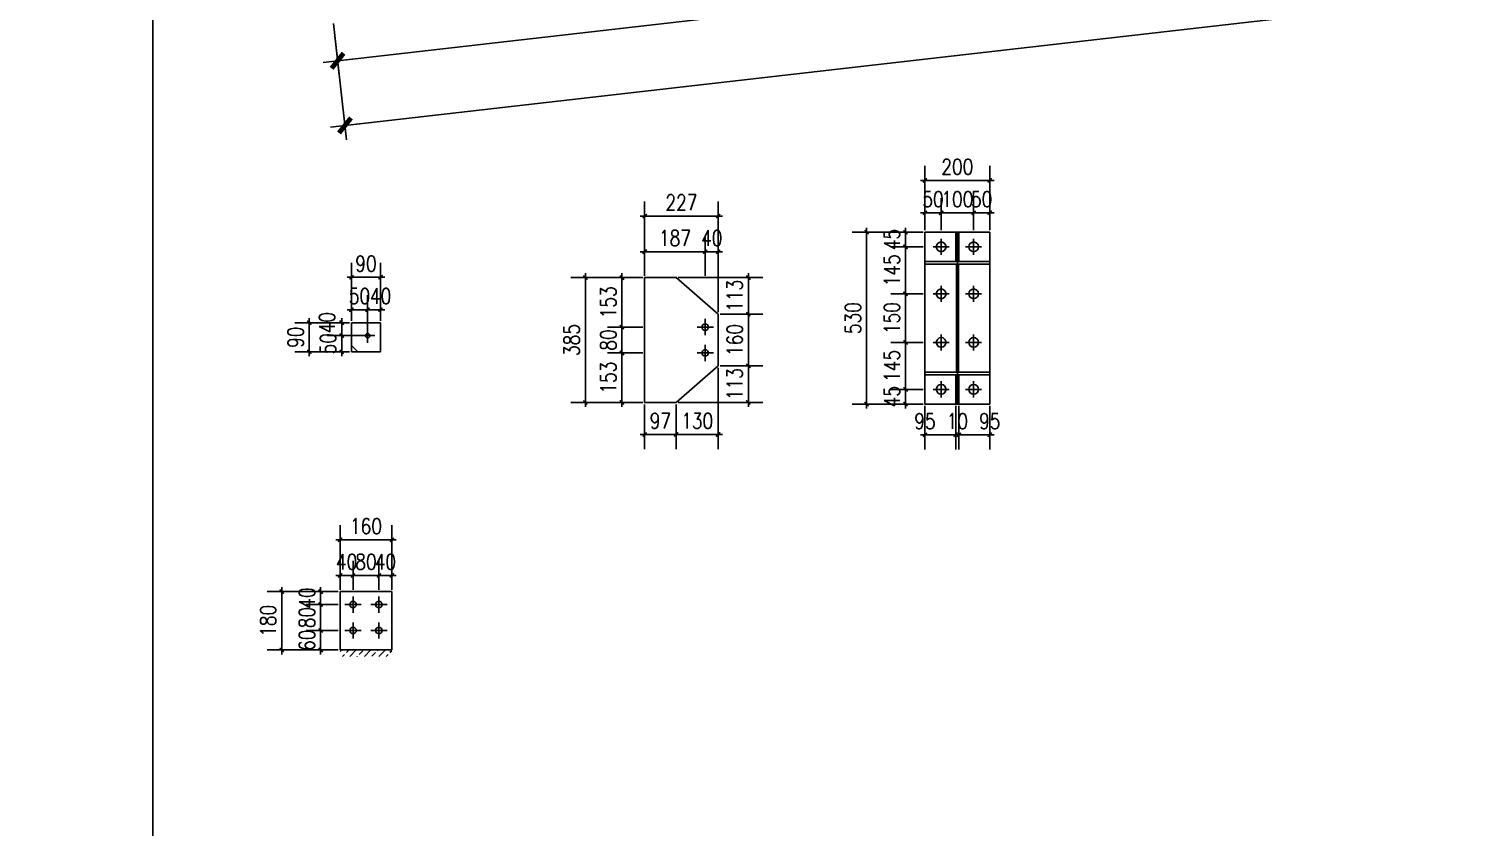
# Model space of a CAD drawing. Header units: millimetres. Extents: x 2287919 to 2522484, y -1845182 to -1736911.
# Drawn here: x 2468260 to 2477191, y -1811621 to -1806695 of the extents above; entities that cross this region are included whole.
import ezdxf

# ---------------------------------------------------------------- set-up
doc = ezdxf.new("R2010")
doc.units = ezdxf.units.MM
doc.header["$LTSCALE"] = 1000
doc.header["$PDMODE"] = 34
doc.styles.add('DIM_FONT', font='simplex.shx', dxfattribs={"width": 0.8, "bigfont": 'hztxt.shx'})
doc.dimstyles.new('WGH(1)', dxfattribs={"dimscale": 1.2, "dimtxt": 100, "dimasz": 0.5, "dimexe": 75, "dimexo": 75, "dimgap": 75, "dimtad": 1, "dimdec": 0, "dimzin": 0, "dimdsep": 46, "dimtxsty": 'DIM_FONT', "dimblk1": '_DIMX', "dimblk2": '_DIMX', "dimsah": 1, "dimcen": 0.09, "dimclrd": 3, "dimclre": 3, "dimclrt": 7, "dimadec": 0, "dimazin": 0, "dimtfac": 1, "dimtdec": 0, "dimtix": 1, "dimtmove": 2, "dimatfit": 3, "dimldrblk": '_DIMX', "dimfxl": 1, "dimtolj": 1, "dimtzin": 0, "dimarcsym": 0})

# ---------------------------------------------------------------- blocks, each defined once
blk = doc.blocks.new('_DIMX')
blk.add_line((-150, 0), (150, 0))
at = {"const_width": 50}
blk.add_lwpolyline([(-70, -70), (70, 70)], dxfattribs=at)
blk = doc.blocks.new('*D1110')
at = {"color": 3, "lineweight": -2}
for p, q in [((2480560, -1805469.4), (2480596.5, -1805788.1)), ((2470165.3, -1806891.7), (2480585.6, -1805698.7)), ((2470138.5, -1806662.5), (2470175, -1806981.2))]:
    blk.add_line(p, q, dxfattribs=at)
at = {"layer": 'Defpoints', "color": 0}
for p in [(2480549.7, -1805379.9), (2480586.2, -1805698.7), (2470128.2, -1806573.1)]:
    blk.add_point(p, dxfattribs=at)
at = {"color": 3, "lineweight": -2, "xscale": 0.6, "yscale": 0.6, "zscale": 0.6}
for p, rotation in [((2480586.2, -1805698.7), 6.531281720880648), ((2470164.7, -1806891.8), 186.5312817208806)]:
    blk.add_blockref('_DIMX', p, dxfattribs=dict(at, rotation=rotation))
at = {"color": 7, "insert": (2475358.4, -1806146.2), "char_height": 120, "attachment_point": 5, "rotation": 6.53128, "style": 'DIM_FONT'}
blk.add_mtext('\\A1;下翼板 10490', dxfattribs=at)
blk = doc.blocks.new('*D1112')
at = {"color": 3, "lineweight": -2}
for p, q in [((2480593.1, -1805465.6), (2480675.3, -1806183.4)), ((2480664.5, -1806094), (2470211, -1807290.8)), ((2470138.5, -1806662.5), (2470220.7, -1807380.3))]:
    blk.add_line(p, q, dxfattribs=at)
at = {"layer": 'Defpoints', "color": 0}
for p in [(2480582.9, -1805376.1), (2470128.2, -1806573.1), (2470210.4, -1807290.9)]:
    blk.add_point(p, dxfattribs=at)
at = {"color": 3, "lineweight": -2, "xscale": 0.6, "yscale": 0.6, "zscale": 0.6}
for p, rotation in [((2480665.1, -1806094), 6.531281720879526), ((2470210.4, -1807290.9), 186.5312817208795)]:
    blk.add_blockref('_DIMX', p, dxfattribs=dict(at, rotation=rotation))
at = {"color": 7, "insert": (2475420.7, -1806543.4), "char_height": 120, "attachment_point": 5, "rotation": 6.53128, "style": 'DIM_FONT'}
blk.add_mtext('\\A1;10523', dxfattribs=at)
blk = doc.blocks.new('*D1117')
at = {"color": 3, "lineweight": -2}
for p, q in [((2470324, -1808588), (2470100, -1808588)), ((2470190, -1808587.82), (2470190, -1808587.64)), ((2470190, -1808688), (2470190, -1808588)), ((2470238, -1808688), (2470100, -1808688)), ((2470190, -1808688.18), (2470190, -1808688.36))]:
    blk.add_line(p, q, dxfattribs=at)
at = {"layer": 'Defpoints', "color": 0}
for p in [(2470190, -1808588), (2470336, -1808588), (2470250, -1808688)]:
    blk.add_point(p, dxfattribs=at)
at = {"color": 3, "lineweight": -2, "xscale": 0.18, "yscale": 0.18, "zscale": 0.18}
for p, rotation in [((2470190, -1808588), 270), ((2470190, -1808688), 90)]:
    blk.add_blockref('_DIMX', p, dxfattribs=dict(at, rotation=rotation))
at = {"color": 7, "insert": (2470106, -1808638), "char_height": 96, "attachment_point": 5, "rotation": 90, "style": 'DIM_FONT'}
blk.add_mtext('\\A1;50', dxfattribs=at)
blk = doc.blocks.new('*D1118')
at = {"color": 3, "lineweight": -2}
for p, q in [((2470238, -1808508), (2470100, -1808508)), ((2470190, -1808587.82), (2470190, -1808508.18)), ((2470324, -1808588), (2470100, -1808588))]:
    blk.add_line(p, q, dxfattribs=at)
at = {"layer": 'Defpoints', "color": 0}
for p in [(2470190, -1808508), (2470250, -1808508), (2470336, -1808588)]:
    blk.add_point(p, dxfattribs=at)
at = {"color": 3, "lineweight": -2, "xscale": 0.18, "yscale": 0.18, "zscale": 0.18}
for p, rotation in [((2470190, -1808508), 90), ((2470190, -1808588), 270)]:
    blk.add_blockref('_DIMX', p, dxfattribs=dict(at, rotation=rotation))
at = {"color": 7, "insert": (2470100, -1808508), "char_height": 96, "attachment_point": 5, "rotation": 90, "style": 'DIM_FONT'}
blk.add_mtext('\\A1;40', dxfattribs=at)
blk = doc.blocks.new('*D1119')
at = {"color": 3, "lineweight": -2}
for p, q in [((2470250, -1808496), (2470250, -1808338)), ((2470350, -1808562), (2470350, -1808338)), ((2470249.82, -1808428), (2470249.64, -1808428)), ((2470250, -1808428), (2470350, -1808428)), ((2470350.18, -1808428), (2470350.36, -1808428))]:
    blk.add_line(p, q, dxfattribs=at)
at = {"layer": 'Defpoints', "color": 0}
for p in [(2470350, -1808428), (2470250, -1808508), (2470350, -1808574)]:
    blk.add_point(p, dxfattribs=at)
at = {"color": 3, "lineweight": -2, "xscale": 0.18, "yscale": 0.18, "zscale": 0.18}
blk.add_blockref('_DIMX', (2470250, -1808428), dxfattribs=at)
at = {"color": 3, "lineweight": -2, "xscale": 0.18, "yscale": 0.18, "zscale": 0.18, "rotation": 180}
blk.add_blockref('_DIMX', (2470350, -1808428), dxfattribs=at)
at = {"color": 7, "insert": (2470300, -1808344), "char_height": 96, "attachment_point": 5, "style": 'DIM_FONT'}
blk.add_mtext('\\A1;50', dxfattribs=at)
blk = doc.blocks.new('*D1120')
at = {"color": 3, "lineweight": -2}
for p, q in [((2470350, -1808562), (2470350, -1808338)), ((2470430, -1808496), (2470430, -1808338)), ((2470350.18, -1808428), (2470429.82, -1808428))]:
    blk.add_line(p, q, dxfattribs=at)
at = {"layer": 'Defpoints', "color": 0}
for p in [(2470430, -1808428), (2470430, -1808508), (2470350, -1808574)]:
    blk.add_point(p, dxfattribs=at)
at = {"color": 3, "lineweight": -2, "xscale": 0.18, "yscale": 0.18, "zscale": 0.18, "rotation": 180}
blk.add_blockref('_DIMX', (2470350, -1808428), dxfattribs=at)
at = {"color": 3, "lineweight": -2, "xscale": 0.18, "yscale": 0.18, "zscale": 0.18}
blk.add_blockref('_DIMX', (2470430, -1808428), dxfattribs=at)
at = {"color": 7, "insert": (2470430, -1808344), "char_height": 96, "attachment_point": 5, "style": 'DIM_FONT'}
blk.add_mtext('\\A1;40', dxfattribs=at)
blk = doc.blocks.new('*D1121')
at = {"color": 3, "lineweight": -2}
for p, q in [((2470250, -1808496), (2470250, -1808138)), ((2470430, -1808496), (2470430, -1808138)), ((2470249.82, -1808228), (2470249.64, -1808228)), ((2470250, -1808228), (2470430, -1808228)), ((2470430.18, -1808228), (2470430.36, -1808228))]:
    blk.add_line(p, q, dxfattribs=at)
at = {"layer": 'Defpoints', "color": 0}
for p in [(2470430, -1808228), (2470250, -1808508), (2470430, -1808508)]:
    blk.add_point(p, dxfattribs=at)
at = {"color": 3, "lineweight": -2, "xscale": 0.18, "yscale": 0.18, "zscale": 0.18}
blk.add_blockref('_DIMX', (2470250, -1808228), dxfattribs=at)
at = {"color": 3, "lineweight": -2, "xscale": 0.18, "yscale": 0.18, "zscale": 0.18, "rotation": 180}
blk.add_blockref('_DIMX', (2470430, -1808228), dxfattribs=at)
at = {"color": 7, "insert": (2470340, -1808144), "char_height": 96, "attachment_point": 5, "style": 'DIM_FONT'}
blk.add_mtext('\\A1;90', dxfattribs=at)
blk = doc.blocks.new('*D1122')
at = {"color": 3, "lineweight": -2}
for p, q in [((2470238, -1808508), (2469900, -1808508)), ((2469990, -1808507.82), (2469990, -1808507.64)), ((2469990, -1808688), (2469990, -1808508)), ((2470238, -1808688), (2469900, -1808688)), ((2469990, -1808688.18), (2469990, -1808688.36))]:
    blk.add_line(p, q, dxfattribs=at)
at = {"layer": 'Defpoints', "color": 0}
for p in [(2469990, -1808508), (2470250, -1808508), (2470250, -1808688)]:
    blk.add_point(p, dxfattribs=at)
at = {"color": 3, "lineweight": -2, "xscale": 0.18, "yscale": 0.18, "zscale": 0.18}
for p, rotation in [((2469990, -1808508), 270), ((2469990, -1808688), 90)]:
    blk.add_blockref('_DIMX', p, dxfattribs=dict(at, rotation=rotation))
at = {"color": 7, "insert": (2469906, -1808598), "char_height": 96, "attachment_point": 5, "rotation": 90, "style": 'DIM_FONT'}
blk.add_mtext('\\A1;90', dxfattribs=at)
blk = doc.blocks.new('*D1123')
at = {"color": 3, "lineweight": -2}
for p, q in [((2470168, -1810408), (2469970, -1810408)), ((2470060, -1810407.82), (2470060, -1810407.64)), ((2470060, -1810528), (2470060, -1810408)), ((2470168, -1810528), (2469970, -1810528)), ((2470060, -1810528.18), (2470060, -1810528.36))]:
    blk.add_line(p, q, dxfattribs=at)
at = {"layer": 'Defpoints', "color": 0}
for p in [(2470060, -1810408), (2470180, -1810408), (2470180, -1810528)]:
    blk.add_point(p, dxfattribs=at)
at = {"color": 3, "lineweight": -2, "xscale": 0.18, "yscale": 0.18, "zscale": 0.18}
for p, rotation in [((2470060, -1810408), 270), ((2470060, -1810528), 90)]:
    blk.add_blockref('_DIMX', p, dxfattribs=dict(at, rotation=rotation))
at = {"color": 7, "insert": (2469976, -1810468), "char_height": 96, "attachment_point": 5, "rotation": 90, "style": 'DIM_FONT'}
blk.add_mtext('\\A1;60', dxfattribs=at)
blk = doc.blocks.new('*D1114')
at = {"color": 3, "lineweight": -2}
for p, q in [((2470168, -1810248), (2469970, -1810248)), ((2470060, -1810247.82), (2470060, -1810247.64)), ((2470060, -1810408), (2470060, -1810248)), ((2470168, -1810408), (2469970, -1810408)), ((2470060, -1810408.18), (2470060, -1810408.36))]:
    blk.add_line(p, q, dxfattribs=at)
at = {"layer": 'Defpoints', "color": 0}
for p in [(2470060, -1810248), (2470180, -1810248), (2470180, -1810408)]:
    blk.add_point(p, dxfattribs=at)
at = {"color": 3, "lineweight": -2, "xscale": 0.18, "yscale": 0.18, "zscale": 0.18}
for p, rotation in [((2470060, -1810248), 270), ((2470060, -1810408), 90)]:
    blk.add_blockref('_DIMX', p, dxfattribs=dict(at, rotation=rotation))
at = {"color": 7, "insert": (2469976, -1810328), "char_height": 96, "attachment_point": 5, "rotation": 90, "style": 'DIM_FONT'}
blk.add_mtext('\\A1;80', dxfattribs=at)
blk = doc.blocks.new('*D1124')
at = {"color": 3, "lineweight": -2}
for p, q in [((2470168, -1810168), (2469970, -1810168)), ((2470060, -1810167.82), (2470060, -1810167.64)), ((2470060, -1810248), (2470060, -1810168)), ((2470168, -1810248), (2469970, -1810248)), ((2470060, -1810248.18), (2470060, -1810248.36))]:
    blk.add_line(p, q, dxfattribs=at)
at = {"layer": 'Defpoints', "color": 0}
for p in [(2470060, -1810168), (2470180, -1810168), (2470180, -1810248)]:
    blk.add_point(p, dxfattribs=at)
at = {"color": 3, "lineweight": -2, "xscale": 0.18, "yscale": 0.18, "zscale": 0.18}
for p, rotation in [((2470060, -1810168), 270), ((2470060, -1810248), 90)]:
    blk.add_blockref('_DIMX', p, dxfattribs=dict(at, rotation=rotation))
at = {"color": 7, "insert": (2469976, -1810208), "char_height": 96, "attachment_point": 5, "rotation": 90, "style": 'DIM_FONT'}
blk.add_mtext('\\A1;40', dxfattribs=at)
blk = doc.blocks.new('*D1115')
at = {"color": 3, "lineweight": -2}
for p, q in [((2470180, -1810156), (2470180, -1809978)), ((2470260, -1810156), (2470260, -1809978)), ((2470179.82, -1810068), (2470179.64, -1810068)), ((2470180, -1810068), (2470260, -1810068)), ((2470260.18, -1810068), (2470260.36, -1810068))]:
    blk.add_line(p, q, dxfattribs=at)
at = {"layer": 'Defpoints', "color": 0}
for p in [(2470260, -1810068), (2470180, -1810168), (2470260, -1810168)]:
    blk.add_point(p, dxfattribs=at)
at = {"color": 3, "lineweight": -2, "xscale": 0.18, "yscale": 0.18, "zscale": 0.18}
blk.add_blockref('_DIMX', (2470180, -1810068), dxfattribs=at)
at = {"color": 3, "lineweight": -2, "xscale": 0.18, "yscale": 0.18, "zscale": 0.18, "rotation": 180}
blk.add_blockref('_DIMX', (2470260, -1810068), dxfattribs=at)
at = {"color": 7, "insert": (2470220, -1809984), "char_height": 96, "attachment_point": 5, "style": 'DIM_FONT'}
blk.add_mtext('\\A1;40', dxfattribs=at)
blk = doc.blocks.new('*D1116')
at = {"color": 3, "lineweight": -2}
for p, q in [((2470260, -1810156), (2470260, -1809978)), ((2470420, -1810156), (2470420, -1809978)), ((2470259.82, -1810068), (2470259.64, -1810068)), ((2470260, -1810068), (2470420, -1810068)), ((2470420.18, -1810068), (2470420.36, -1810068))]:
    blk.add_line(p, q, dxfattribs=at)
at = {"layer": 'Defpoints', "color": 0}
for p in [(2470420, -1810068), (2470260, -1810168), (2470420, -1810168)]:
    blk.add_point(p, dxfattribs=at)
at = {"color": 3, "lineweight": -2, "xscale": 0.18, "yscale": 0.18, "zscale": 0.18}
blk.add_blockref('_DIMX', (2470260, -1810068), dxfattribs=at)
at = {"color": 3, "lineweight": -2, "xscale": 0.18, "yscale": 0.18, "zscale": 0.18, "rotation": 180}
blk.add_blockref('_DIMX', (2470420, -1810068), dxfattribs=at)
at = {"color": 7, "insert": (2470340, -1809984), "char_height": 96, "attachment_point": 5, "style": 'DIM_FONT'}
blk.add_mtext('\\A1;80', dxfattribs=at)
blk = doc.blocks.new('*D1125')
at = {"color": 3, "lineweight": -2}
for p, q in [((2470420, -1810156), (2470420, -1809978)), ((2470500, -1810156), (2470500, -1809978)), ((2470419.82, -1810068), (2470419.64, -1810068)), ((2470420, -1810068), (2470500, -1810068)), ((2470500.18, -1810068), (2470500.36, -1810068))]:
    blk.add_line(p, q, dxfattribs=at)
at = {"layer": 'Defpoints', "color": 0}
for p in [(2470500, -1810068), (2470420, -1810168), (2470500, -1810168)]:
    blk.add_point(p, dxfattribs=at)
at = {"color": 3, "lineweight": -2, "xscale": 0.18, "yscale": 0.18, "zscale": 0.18}
blk.add_blockref('_DIMX', (2470420, -1810068), dxfattribs=at)
at = {"color": 3, "lineweight": -2, "xscale": 0.18, "yscale": 0.18, "zscale": 0.18, "rotation": 180}
blk.add_blockref('_DIMX', (2470500, -1810068), dxfattribs=at)
at = {"color": 7, "insert": (2470460, -1809984), "char_height": 96, "attachment_point": 5, "style": 'DIM_FONT'}
blk.add_mtext('\\A1;40', dxfattribs=at)
blk = doc.blocks.new('*D1126')
at = {"color": 3, "lineweight": -2}
for p, q in [((2470168, -1810168), (2469730, -1810168)), ((2469820, -1810168.18), (2469820, -1810527.82)), ((2470168, -1810528), (2469730, -1810528))]:
    blk.add_line(p, q, dxfattribs=at)
at = {"layer": 'Defpoints', "color": 0}
for p in [(2470180, -1810168), (2469820, -1810528), (2470180, -1810528)]:
    blk.add_point(p, dxfattribs=at)
at = {"color": 3, "lineweight": -2, "xscale": 0.18, "yscale": 0.18, "zscale": 0.18}
for p, rotation in [((2469820, -1810168), 90), ((2469820, -1810528), 270)]:
    blk.add_blockref('_DIMX', p, dxfattribs=dict(at, rotation=rotation))
at = {"color": 7, "insert": (2469736, -1810348), "char_height": 96, "attachment_point": 5, "rotation": 90, "style": 'DIM_FONT'}
blk.add_mtext('\\A1;180', dxfattribs=at)
blk = doc.blocks.new('*D1127')
at = {"color": 3, "lineweight": -2}
for p, q in [((2470180, -1810156), (2470180, -1809758)), ((2470500, -1810156), (2470500, -1809758)), ((2470499.82, -1809848), (2470180.18, -1809848))]:
    blk.add_line(p, q, dxfattribs=at)
at = {"layer": 'Defpoints', "color": 0}
for p in [(2470180, -1809848), (2470180, -1810168), (2470500, -1810168)]:
    blk.add_point(p, dxfattribs=at)
at = {"color": 3, "lineweight": -2, "xscale": 0.18, "yscale": 0.18, "zscale": 0.18, "rotation": 180}
blk.add_blockref('_DIMX', (2470180, -1809848), dxfattribs=at)
at = {"color": 3, "lineweight": -2, "xscale": 0.18, "yscale": 0.18, "zscale": 0.18}
blk.add_blockref('_DIMX', (2470500, -1809848), dxfattribs=at)
at = {"color": 7, "insert": (2470340, -1809764), "char_height": 96, "attachment_point": 5, "style": 'DIM_FONT'}
blk.add_mtext('\\A1;160', dxfattribs=at)
blk = doc.blocks.new('*D1128')
at = {"color": 3, "lineweight": -2}
for p, q in [((2473778, -1808920), (2473580, -1808920)), ((2473670, -1808919.82), (2473670, -1808919.64)), ((2473670, -1809010), (2473670, -1808920)), ((2473778, -1809010), (2473580, -1809010)), ((2473670, -1809010.18), (2473670, -1809010.36))]:
    blk.add_line(p, q, dxfattribs=at)
at = {"layer": 'Defpoints', "color": 0}
for p in [(2473670, -1808920), (2473790, -1808920), (2473790, -1809010)]:
    blk.add_point(p, dxfattribs=at)
at = {"color": 3, "lineweight": -2, "xscale": 0.18, "yscale": 0.18, "zscale": 0.18}
for p, rotation in [((2473670, -1808920), 270), ((2473670, -1809010), 90)]:
    blk.add_blockref('_DIMX', p, dxfattribs=dict(at, rotation=rotation))
at = {"color": 7, "insert": (2473586, -1808965), "char_height": 96, "attachment_point": 5, "rotation": 90, "style": 'DIM_FONT'}
blk.add_mtext('\\A1;45', dxfattribs=at)
blk = doc.blocks.new('*D1129')
at = {"color": 3, "lineweight": -2}
for p, q in [((2473778, -1808630), (2473580, -1808630)), ((2473670, -1808919.82), (2473670, -1808630.18)), ((2473778, -1808920), (2473580, -1808920))]:
    blk.add_line(p, q, dxfattribs=at)
at = {"layer": 'Defpoints', "color": 0}
for p in [(2473670, -1808630), (2473790, -1808630), (2473790, -1808920)]:
    blk.add_point(p, dxfattribs=at)
at = {"color": 3, "lineweight": -2, "xscale": 0.18, "yscale": 0.18, "zscale": 0.18}
for p, rotation in [((2473670, -1808630), 90), ((2473670, -1808920), 270)]:
    blk.add_blockref('_DIMX', p, dxfattribs=dict(at, rotation=rotation))
at = {"color": 7, "insert": (2473586, -1808775), "char_height": 96, "attachment_point": 5, "rotation": 90, "style": 'DIM_FONT'}
blk.add_mtext('\\A1;145', dxfattribs=at)
blk = doc.blocks.new('*D1130')
at = {"color": 3, "lineweight": -2}
for p, q in [((2473778, -1808330), (2473580, -1808330)), ((2473670, -1808629.82), (2473670, -1808330.18)), ((2473778, -1808630), (2473580, -1808630))]:
    blk.add_line(p, q, dxfattribs=at)
at = {"layer": 'Defpoints', "color": 0}
for p in [(2473670, -1808330), (2473790, -1808330), (2473790, -1808630)]:
    blk.add_point(p, dxfattribs=at)
at = {"color": 3, "lineweight": -2, "xscale": 0.18, "yscale": 0.18, "zscale": 0.18}
for p, rotation in [((2473670, -1808330), 90), ((2473670, -1808630), 270)]:
    blk.add_blockref('_DIMX', p, dxfattribs=dict(at, rotation=rotation))
at = {"color": 7, "insert": (2473586, -1808480), "char_height": 96, "attachment_point": 5, "rotation": 90, "style": 'DIM_FONT'}
blk.add_mtext('\\A1;150', dxfattribs=at)
blk = doc.blocks.new('*D1131')
at = {"color": 3, "lineweight": -2}
for p, q in [((2473778, -1808040), (2473580, -1808040)), ((2473670, -1808329.82), (2473670, -1808040.18)), ((2473778, -1808330), (2473580, -1808330))]:
    blk.add_line(p, q, dxfattribs=at)
at = {"layer": 'Defpoints', "color": 0}
for p in [(2473670, -1808040), (2473790, -1808040), (2473790, -1808330)]:
    blk.add_point(p, dxfattribs=at)
at = {"color": 3, "lineweight": -2, "xscale": 0.18, "yscale": 0.18, "zscale": 0.18}
for p, rotation in [((2473670, -1808040), 90), ((2473670, -1808330), 270)]:
    blk.add_blockref('_DIMX', p, dxfattribs=dict(at, rotation=rotation))
at = {"color": 7, "insert": (2473586, -1808185), "char_height": 96, "attachment_point": 5, "rotation": 90, "style": 'DIM_FONT'}
blk.add_mtext('\\A1;145', dxfattribs=at)
blk = doc.blocks.new('*D1132')
at = {"color": 3, "lineweight": -2}
for p, q in [((2473778, -1807950), (2473580, -1807950)), ((2473670, -1807949.82), (2473670, -1807949.64)), ((2473670, -1808040), (2473670, -1807950)), ((2473778, -1808040), (2473580, -1808040)), ((2473670, -1808040.18), (2473670, -1808040.36))]:
    blk.add_line(p, q, dxfattribs=at)
at = {"layer": 'Defpoints', "color": 0}
for p in [(2473670, -1807950), (2473790, -1807950), (2473790, -1808040)]:
    blk.add_point(p, dxfattribs=at)
at = {"color": 3, "lineweight": -2, "xscale": 0.18, "yscale": 0.18, "zscale": 0.18}
for p, rotation in [((2473670, -1807950), 270), ((2473670, -1808040), 90)]:
    blk.add_blockref('_DIMX', p, dxfattribs=dict(at, rotation=rotation))
at = {"color": 7, "insert": (2473586, -1807995), "char_height": 96, "attachment_point": 5, "rotation": 90, "style": 'DIM_FONT'}
blk.add_mtext('\\A1;45', dxfattribs=at)
blk = doc.blocks.new('*D1133')
at = {"color": 3, "lineweight": -2}
for p, q in [((2473790, -1807938), (2473790, -1807740)), ((2473890, -1807938), (2473890, -1807740)), ((2473789.82, -1807830), (2473789.64, -1807830)), ((2473790, -1807830), (2473890, -1807830)), ((2473890.18, -1807830), (2473890.36, -1807830))]:
    blk.add_line(p, q, dxfattribs=at)
at = {"layer": 'Defpoints', "color": 0}
for p in [(2473890, -1807830), (2473790, -1807950), (2473890, -1807950)]:
    blk.add_point(p, dxfattribs=at)
at = {"color": 3, "lineweight": -2, "xscale": 0.18, "yscale": 0.18, "zscale": 0.18}
blk.add_blockref('_DIMX', (2473790, -1807830), dxfattribs=at)
at = {"color": 3, "lineweight": -2, "xscale": 0.18, "yscale": 0.18, "zscale": 0.18, "rotation": 180}
blk.add_blockref('_DIMX', (2473890, -1807830), dxfattribs=at)
at = {"color": 7, "insert": (2473840, -1807746), "char_height": 96, "attachment_point": 5, "style": 'DIM_FONT'}
blk.add_mtext('\\A1;50', dxfattribs=at)
blk = doc.blocks.new('*D1134')
at = {"color": 3, "lineweight": -2}
for p, q in [((2473890, -1807938), (2473890, -1807740)), ((2474090, -1807938), (2474090, -1807740)), ((2473889.82, -1807830), (2473889.64, -1807830)), ((2473890, -1807830), (2474090, -1807830)), ((2474090.18, -1807830), (2474090.36, -1807830))]:
    blk.add_line(p, q, dxfattribs=at)
at = {"layer": 'Defpoints', "color": 0}
for p in [(2474090, -1807830), (2473890, -1807950), (2474090, -1807950)]:
    blk.add_point(p, dxfattribs=at)
at = {"color": 3, "lineweight": -2, "xscale": 0.18, "yscale": 0.18, "zscale": 0.18}
blk.add_blockref('_DIMX', (2473890, -1807830), dxfattribs=at)
at = {"color": 3, "lineweight": -2, "xscale": 0.18, "yscale": 0.18, "zscale": 0.18, "rotation": 180}
blk.add_blockref('_DIMX', (2474090, -1807830), dxfattribs=at)
at = {"color": 7, "insert": (2473990, -1807746), "char_height": 96, "attachment_point": 5, "style": 'DIM_FONT'}
blk.add_mtext('\\A1;100', dxfattribs=at)
blk = doc.blocks.new('*D1136')
at = {"color": 3, "lineweight": -2}
for p, q in [((2474090, -1807938), (2474090, -1807740)), ((2474190, -1807938), (2474190, -1807740)), ((2474089.82, -1807830), (2474089.64, -1807830)), ((2474090, -1807830), (2474190, -1807830)), ((2474190.18, -1807830), (2474190.36, -1807830))]:
    blk.add_line(p, q, dxfattribs=at)
at = {"layer": 'Defpoints', "color": 0}
for p in [(2474190, -1807830), (2474090, -1807950), (2474190, -1807950)]:
    blk.add_point(p, dxfattribs=at)
at = {"color": 3, "lineweight": -2, "xscale": 0.18, "yscale": 0.18, "zscale": 0.18}
blk.add_blockref('_DIMX', (2474090, -1807830), dxfattribs=at)
at = {"color": 3, "lineweight": -2, "xscale": 0.18, "yscale": 0.18, "zscale": 0.18, "rotation": 180}
blk.add_blockref('_DIMX', (2474190, -1807830), dxfattribs=at)
at = {"color": 7, "insert": (2474140, -1807746), "char_height": 96, "attachment_point": 5, "style": 'DIM_FONT'}
blk.add_mtext('\\A1;50', dxfattribs=at)
blk = doc.blocks.new('*D1137')
at = {"color": 3, "lineweight": -2}
for p, q in [((2473790, -1807938), (2473790, -1807540)), ((2474190, -1807938), (2474190, -1807540)), ((2474189.82, -1807630), (2473790.18, -1807630))]:
    blk.add_line(p, q, dxfattribs=at)
at = {"layer": 'Defpoints', "color": 0}
for p in [(2473790, -1807630), (2473790, -1807950), (2474190, -1807950)]:
    blk.add_point(p, dxfattribs=at)
at = {"color": 3, "lineweight": -2, "xscale": 0.18, "yscale": 0.18, "zscale": 0.18, "rotation": 180}
blk.add_blockref('_DIMX', (2473790, -1807630), dxfattribs=at)
at = {"color": 3, "lineweight": -2, "xscale": 0.18, "yscale": 0.18, "zscale": 0.18}
blk.add_blockref('_DIMX', (2474190, -1807630), dxfattribs=at)
at = {"color": 7, "insert": (2473990, -1807546), "char_height": 96, "attachment_point": 5, "style": 'DIM_FONT'}
blk.add_mtext('\\A1;200', dxfattribs=at)
blk = doc.blocks.new('*D1135')
at = {"color": 3, "lineweight": -2}
for p, q in [((2473778, -1807950), (2473340, -1807950)), ((2473430, -1807950.18), (2473430, -1809009.82)), ((2473778, -1809010), (2473340, -1809010))]:
    blk.add_line(p, q, dxfattribs=at)
at = {"layer": 'Defpoints', "color": 0}
for p in [(2473790, -1807950), (2473430, -1809010), (2473790, -1809010)]:
    blk.add_point(p, dxfattribs=at)
at = {"color": 3, "lineweight": -2, "xscale": 0.18, "yscale": 0.18, "zscale": 0.18}
for p, rotation in [((2473430, -1807950), 90), ((2473430, -1809010), 270)]:
    blk.add_blockref('_DIMX', p, dxfattribs=dict(at, rotation=rotation))
at = {"color": 7, "insert": (2473346, -1808480), "char_height": 96, "attachment_point": 5, "rotation": 90, "style": 'DIM_FONT'}
blk.add_mtext('\\A1;530', dxfattribs=at)
blk = doc.blocks.new('*D1138')
at = {"color": 3, "lineweight": -2}
for p, q in [((2473790, -1809022), (2473790, -1809290)), ((2473980, -1809022), (2473980, -1809290)), ((2473790.18, -1809200), (2473979.82, -1809200))]:
    blk.add_line(p, q, dxfattribs=at)
at = {"layer": 'Defpoints', "color": 0}
for p in [(2473790, -1809010), (2473980, -1809010), (2473980, -1809200)]:
    blk.add_point(p, dxfattribs=at)
at = {"color": 3, "lineweight": -2, "xscale": 0.18, "yscale": 0.18, "zscale": 0.18, "rotation": 180}
blk.add_blockref('_DIMX', (2473790, -1809200), dxfattribs=at)
at = {"color": 3, "lineweight": -2, "xscale": 0.18, "yscale": 0.18, "zscale": 0.18}
blk.add_blockref('_DIMX', (2473980, -1809200), dxfattribs=at)
at = {"color": 7, "insert": (2473790, -1809116), "char_height": 96, "attachment_point": 5, "style": 'DIM_FONT'}
blk.add_mtext('\\A1;95', dxfattribs=at)
blk = doc.blocks.new('*D1139')
at = {"color": 3, "lineweight": -2}
for p, q in [((2473980, -1809022), (2473980, -1809290)), ((2474000, -1809022), (2474000, -1809290)), ((2473979.82, -1809200), (2473979.64, -1809200)), ((2473980, -1809200), (2474000, -1809200)), ((2474000.18, -1809200), (2474000.36, -1809200))]:
    blk.add_line(p, q, dxfattribs=at)
at = {"layer": 'Defpoints', "color": 0}
for p in [(2473980, -1809010), (2474000, -1809010), (2474000, -1809200)]:
    blk.add_point(p, dxfattribs=at)
at = {"color": 3, "lineweight": -2, "xscale": 0.18, "yscale": 0.18, "zscale": 0.18}
blk.add_blockref('_DIMX', (2473980, -1809200), dxfattribs=at)
at = {"color": 3, "lineweight": -2, "xscale": 0.18, "yscale": 0.18, "zscale": 0.18, "rotation": 180}
blk.add_blockref('_DIMX', (2474000, -1809200), dxfattribs=at)
at = {"color": 7, "insert": (2473990, -1809116), "char_height": 96, "attachment_point": 5, "style": 'DIM_FONT'}
blk.add_mtext('\\A1;10', dxfattribs=at)
blk = doc.blocks.new('*D1140')
at = {"color": 3, "lineweight": -2}
for p, q in [((2474000, -1809022), (2474000, -1809290)), ((2474190, -1809022), (2474190, -1809290)), ((2474000.18, -1809200), (2474189.82, -1809200))]:
    blk.add_line(p, q, dxfattribs=at)
at = {"layer": 'Defpoints', "color": 0}
for p in [(2474000, -1809010), (2474190, -1809010), (2474190, -1809200)]:
    blk.add_point(p, dxfattribs=at)
at = {"color": 3, "lineweight": -2, "xscale": 0.18, "yscale": 0.18, "zscale": 0.18, "rotation": 180}
blk.add_blockref('_DIMX', (2474000, -1809200), dxfattribs=at)
at = {"color": 3, "lineweight": -2, "xscale": 0.18, "yscale": 0.18, "zscale": 0.18}
blk.add_blockref('_DIMX', (2474190, -1809200), dxfattribs=at)
at = {"color": 7, "insert": (2474190, -1809116), "char_height": 96, "attachment_point": 5, "style": 'DIM_FONT'}
blk.add_mtext('\\A1;95', dxfattribs=at)
blk = doc.blocks.new('*D1498')
at = {"color": 3, "lineweight": -2}
for p, q in [((2472048, -1808695), (2471830, -1808695)), ((2471920, -1808999.82), (2471920, -1808695.18)), ((2472048, -1809000), (2471830, -1809000))]:
    blk.add_line(p, q, dxfattribs=at)
at = {"layer": 'Defpoints', "color": 0}
for p in [(2471920, -1808695), (2472060, -1808695), (2472060, -1809000)]:
    blk.add_point(p, dxfattribs=at)
at = {"color": 3, "lineweight": -2, "xscale": 0.18, "yscale": 0.18, "zscale": 0.18}
for p, rotation in [((2471920, -1808695), 90), ((2471920, -1809000), 270)]:
    blk.add_blockref('_DIMX', p, dxfattribs=dict(at, rotation=rotation))
at = {"color": 7, "insert": (2471836, -1808847.5), "char_height": 96, "attachment_point": 5, "rotation": 90, "style": 'DIM_FONT'}
blk.add_mtext('\\A1;153', dxfattribs=at)
blk = doc.blocks.new('*D1499')
at = {"color": 3, "lineweight": -2}
for p, q in [((2472048, -1808535), (2471830, -1808535)), ((2471920, -1808534.82), (2471920, -1808534.64)), ((2471920, -1808695), (2471920, -1808535)), ((2472048, -1808695), (2471830, -1808695)), ((2471920, -1808695.18), (2471920, -1808695.36))]:
    blk.add_line(p, q, dxfattribs=at)
at = {"layer": 'Defpoints', "color": 0}
for p in [(2471920, -1808535), (2472060, -1808535), (2472060, -1808695)]:
    blk.add_point(p, dxfattribs=at)
at = {"color": 3, "lineweight": -2, "xscale": 0.18, "yscale": 0.18, "zscale": 0.18}
for p, rotation in [((2471920, -1808535), 270), ((2471920, -1808695), 90)]:
    blk.add_blockref('_DIMX', p, dxfattribs=dict(at, rotation=rotation))
at = {"color": 7, "insert": (2471836, -1808615), "char_height": 96, "attachment_point": 5, "rotation": 90, "style": 'DIM_FONT'}
blk.add_mtext('\\A1;80', dxfattribs=at)
blk = doc.blocks.new('*D1500')
at = {"color": 3, "lineweight": -2}
for p, q in [((2472048, -1808230), (2471830, -1808230)), ((2471920, -1808534.82), (2471920, -1808230.18)), ((2472048, -1808535), (2471830, -1808535))]:
    blk.add_line(p, q, dxfattribs=at)
at = {"layer": 'Defpoints', "color": 0}
for p in [(2471920, -1808230), (2472060, -1808230), (2472060, -1808535)]:
    blk.add_point(p, dxfattribs=at)
at = {"color": 3, "lineweight": -2, "xscale": 0.18, "yscale": 0.18, "zscale": 0.18}
for p, rotation in [((2471920, -1808230), 90), ((2471920, -1808535), 270)]:
    blk.add_blockref('_DIMX', p, dxfattribs=dict(at, rotation=rotation))
at = {"color": 7, "insert": (2471836, -1808382.5), "char_height": 96, "attachment_point": 5, "rotation": 90, "style": 'DIM_FONT'}
blk.add_mtext('\\A1;153', dxfattribs=at)
blk = doc.blocks.new('*D1503')
at = {"color": 3, "lineweight": -2}
for p, q in [((2472048, -1808230), (2471604, -1808230)), ((2471694, -1808999.82), (2471694, -1808230.18)), ((2472048, -1809000), (2471604, -1809000))]:
    blk.add_line(p, q, dxfattribs=at)
at = {"layer": 'Defpoints', "color": 0}
for p in [(2471694, -1808230), (2472060, -1808230), (2472060, -1809000)]:
    blk.add_point(p, dxfattribs=at)
at = {"color": 3, "lineweight": -2, "xscale": 0.18, "yscale": 0.18, "zscale": 0.18}
for p, rotation in [((2471694, -1808230), 90), ((2471694, -1809000), 270)]:
    blk.add_blockref('_DIMX', p, dxfattribs=dict(at, rotation=rotation))
at = {"color": 7, "insert": (2471610, -1808615), "char_height": 96, "attachment_point": 5, "rotation": 90, "style": 'DIM_FONT'}
blk.add_mtext('\\A1;385', dxfattribs=at)
blk = doc.blocks.new('*D1501')
at = {"color": 3, "lineweight": -2}
for p, q in [((2472060, -1808218), (2472060, -1807980)), ((2472434, -1808218), (2472434, -1807980)), ((2472060.18, -1808070), (2472433.82, -1808070))]:
    blk.add_line(p, q, dxfattribs=at)
at = {"layer": 'Defpoints', "color": 0}
for p in [(2472434, -1808070), (2472060, -1808230), (2472434, -1808230)]:
    blk.add_point(p, dxfattribs=at)
at = {"color": 3, "lineweight": -2, "xscale": 0.18, "yscale": 0.18, "zscale": 0.18, "rotation": 180}
blk.add_blockref('_DIMX', (2472060, -1808070), dxfattribs=at)
at = {"color": 3, "lineweight": -2, "xscale": 0.18, "yscale": 0.18, "zscale": 0.18}
blk.add_blockref('_DIMX', (2472434, -1808070), dxfattribs=at)
at = {"color": 7, "insert": (2472247, -1807986), "char_height": 96, "attachment_point": 5, "style": 'DIM_FONT'}
blk.add_mtext('\\A1;187', dxfattribs=at)
blk = doc.blocks.new('*D1504')
at = {"color": 3, "lineweight": -2}
for p, q in [((2472434, -1808218), (2472434, -1807980)), ((2472514, -1808443), (2472514, -1807980)), ((2472433.82, -1808070), (2472433.64, -1808070)), ((2472434, -1808070), (2472514, -1808070)), ((2472514.18, -1808070), (2472514.36, -1808070))]:
    blk.add_line(p, q, dxfattribs=at)
at = {"layer": 'Defpoints', "color": 0}
for p in [(2472514, -1808070), (2472434, -1808230), (2472514, -1808455)]:
    blk.add_point(p, dxfattribs=at)
at = {"color": 3, "lineweight": -2, "xscale": 0.18, "yscale": 0.18, "zscale": 0.18}
blk.add_blockref('_DIMX', (2472434, -1808070), dxfattribs=at)
at = {"color": 3, "lineweight": -2, "xscale": 0.18, "yscale": 0.18, "zscale": 0.18, "rotation": 180}
blk.add_blockref('_DIMX', (2472514, -1808070), dxfattribs=at)
at = {"color": 7, "insert": (2472474, -1807986), "char_height": 96, "attachment_point": 5, "style": 'DIM_FONT'}
blk.add_mtext('\\A1;40', dxfattribs=at)
blk = doc.blocks.new('*D1502')
at = {"color": 3, "lineweight": -2}
for p, q in [((2472060, -1808218), (2472060, -1807760)), ((2472514, -1808443), (2472514, -1807760)), ((2472060.18, -1807850), (2472513.82, -1807850))]:
    blk.add_line(p, q, dxfattribs=at)
at = {"layer": 'Defpoints', "color": 0}
for p in [(2472514, -1807850), (2472060, -1808230), (2472514, -1808455)]:
    blk.add_point(p, dxfattribs=at)
at = {"color": 3, "lineweight": -2, "xscale": 0.18, "yscale": 0.18, "zscale": 0.18, "rotation": 180}
blk.add_blockref('_DIMX', (2472060, -1807850), dxfattribs=at)
at = {"color": 3, "lineweight": -2, "xscale": 0.18, "yscale": 0.18, "zscale": 0.18}
blk.add_blockref('_DIMX', (2472514, -1807850), dxfattribs=at)
at = {"color": 7, "insert": (2472287, -1807766), "char_height": 96, "attachment_point": 5, "style": 'DIM_FONT'}
blk.add_mtext('\\A1;227', dxfattribs=at)
blk = doc.blocks.new('*D1505')
at = {"color": 3, "lineweight": -2}
for p, q in [((2472060, -1809012), (2472060, -1809288)), ((2472254, -1809012), (2472254, -1809288)), ((2472059.82, -1809198), (2472059.64, -1809198)), ((2472060, -1809198), (2472254, -1809198)), ((2472254.18, -1809198), (2472254.36, -1809198))]:
    blk.add_line(p, q, dxfattribs=at)
at = {"layer": 'Defpoints', "color": 0}
for p in [(2472060, -1809000), (2472254, -1809000), (2472254, -1809198)]:
    blk.add_point(p, dxfattribs=at)
at = {"color": 3, "lineweight": -2, "xscale": 0.18, "yscale": 0.18, "zscale": 0.18}
blk.add_blockref('_DIMX', (2472060, -1809198), dxfattribs=at)
at = {"color": 3, "lineweight": -2, "xscale": 0.18, "yscale": 0.18, "zscale": 0.18, "rotation": 180}
blk.add_blockref('_DIMX', (2472254, -1809198), dxfattribs=at)
at = {"color": 7, "insert": (2472157, -1809114), "char_height": 96, "attachment_point": 5, "style": 'DIM_FONT'}
blk.add_mtext('\\A1;97', dxfattribs=at)
blk = doc.blocks.new('*D1506')
at = {"color": 3, "lineweight": -2}
for p, q in [((2472514, -1808787), (2472514, -1809288)), ((2472254, -1809012), (2472254, -1809288)), ((2472254.18, -1809198), (2472513.82, -1809198))]:
    blk.add_line(p, q, dxfattribs=at)
at = {"layer": 'Defpoints', "color": 0}
for p in [(2472514, -1808775), (2472254, -1809000), (2472514, -1809198)]:
    blk.add_point(p, dxfattribs=at)
at = {"color": 3, "lineweight": -2, "xscale": 0.18, "yscale": 0.18, "zscale": 0.18, "rotation": 180}
blk.add_blockref('_DIMX', (2472254, -1809198), dxfattribs=at)
at = {"color": 3, "lineweight": -2, "xscale": 0.18, "yscale": 0.18, "zscale": 0.18}
blk.add_blockref('_DIMX', (2472514, -1809198), dxfattribs=at)
at = {"color": 7, "insert": (2472384, -1809114), "char_height": 96, "attachment_point": 5, "style": 'DIM_FONT'}
blk.add_mtext('\\A1;130', dxfattribs=at)
blk = doc.blocks.new('*D1495')
at = {"color": 3, "lineweight": -2}
for p, q in [((2472266, -1808230), (2472790, -1808230)), ((2472700, -1808229.82), (2472700, -1808229.64)), ((2472700, -1808230), (2472700, -1808455)), ((2472526, -1808455), (2472790, -1808455)), ((2472700, -1808455.18), (2472700, -1808455.36))]:
    blk.add_line(p, q, dxfattribs=at)
at = {"layer": 'Defpoints', "color": 0}
for p in [(2472254, -1808230), (2472514, -1808455), (2472700, -1808455)]:
    blk.add_point(p, dxfattribs=at)
at = {"color": 3, "lineweight": -2, "xscale": 0.18, "yscale": 0.18, "zscale": 0.18}
for p, rotation in [((2472700, -1808230), 270), ((2472700, -1808455), 90)]:
    blk.add_blockref('_DIMX', p, dxfattribs=dict(at, rotation=rotation))
at = {"color": 7, "insert": (2472616, -1808342.5), "char_height": 96, "attachment_point": 5, "rotation": 90, "style": 'DIM_FONT'}
blk.add_mtext('\\A1;113', dxfattribs=at)
blk = doc.blocks.new('*D1496')
at = {"color": 3, "lineweight": -2}
for p, q in [((2472526, -1808455), (2472790, -1808455)), ((2472700, -1808455.18), (2472700, -1808774.82)), ((2472526, -1808775), (2472790, -1808775))]:
    blk.add_line(p, q, dxfattribs=at)
at = {"layer": 'Defpoints', "color": 0}
for p in [(2472514, -1808455), (2472514, -1808775), (2472700, -1808775)]:
    blk.add_point(p, dxfattribs=at)
at = {"color": 3, "lineweight": -2, "xscale": 0.18, "yscale": 0.18, "zscale": 0.18}
for p, rotation in [((2472700, -1808455), 90), ((2472700, -1808775), 270)]:
    blk.add_blockref('_DIMX', p, dxfattribs=dict(at, rotation=rotation))
at = {"color": 7, "insert": (2472616, -1808615), "char_height": 96, "attachment_point": 5, "rotation": 90, "style": 'DIM_FONT'}
blk.add_mtext('\\A1;160', dxfattribs=at)
blk = doc.blocks.new('*D1497')
at = {"color": 3, "lineweight": -2}
for p, q in [((2472526, -1808775), (2472790, -1808775)), ((2472700, -1808774.82), (2472700, -1808774.64)), ((2472700, -1808775), (2472700, -1809000)), ((2472266, -1809000), (2472790, -1809000)), ((2472700, -1809000.18), (2472700, -1809000.36))]:
    blk.add_line(p, q, dxfattribs=at)
at = {"layer": 'Defpoints', "color": 0}
for p in [(2472514, -1808775), (2472254, -1809000), (2472700, -1809000)]:
    blk.add_point(p, dxfattribs=at)
at = {"color": 3, "lineweight": -2, "xscale": 0.18, "yscale": 0.18, "zscale": 0.18}
for p, rotation in [((2472700, -1808775), 270), ((2472700, -1809000), 90)]:
    blk.add_blockref('_DIMX', p, dxfattribs=dict(at, rotation=rotation))
at = {"color": 7, "insert": (2472616, -1808887.5), "char_height": 96, "attachment_point": 5, "rotation": 90, "style": 'DIM_FONT'}
blk.add_mtext('\\A1;113', dxfattribs=at)

msp = doc.modelspace()

# ---------------------------------------------------------------- hatches: boundary and pattern name
h = msp.add_hatch()
h.set_pattern_fill('ANSI33', color=256, scale=20, style=0)
h.set_pattern_definition([(45, (15780, 1312), (-44.9012806, 44.9012806), []), (45, (15824.9, 1312), (-44.9012806, 44.9012806), [31.75, -15.875])])
h.paths.add_polyline_path([(2470500, -1810528), (2470180, -1810528), (2470180, -1810568), (2470500, -1810568)])

# ---------------------------------------------------------------- linework, layer by layer
for p, q in [((2473790, -1807950), (2473790, -1809010)), ((2474190, -1807950), (2473790, -1807950)), ((2473890, -1807990), (2473890, -1808090)), ((2473980, -1807950), (2473980, -1808130)), ((2474000, -1807950), (2474000, -1808130)), ((2474090, -1807990), (2474090, -1808090)), ((2474190, -1809010), (2474190, -1807950)), ((2473840, -1808040), (2473940, -1808040)), ((2474040, -1808040), (2474140, -1808040)), ((2473990, -1808146), (2473984, -1808146)), ((2472060, -1808230), (2472060, -1809000)), ((2472254, -1808230), (2472060, -1808230)), ((2472254, -1808230), (2472514, -1808455)), ((2473890, -1808280), (2473890, -1808380)), ((2474090, -1808280), (2474090, -1808380)), ((2473840, -1808330), (2473940, -1808330)), ((2474040, -1808330), (2474140, -1808330)), ((2474190, -1808320), (2474190, -1808640)), ((2472514, -1808455), (2472514, -1808775)), ((2470250, -1808508), (2470250, -1808688)), ((2470430, -1808508), (2470250, -1808508)), ((2470350, -1808574), (2470350, -1808544)), ((2470430, -1808688), (2470430, -1808508)), ((2472384, -1808535), (2472484, -1808535)), ((2472434, -1808485), (2472434, -1808585)), ((2470250, -1808648), (2470290, -1808688)), ((2470336, -1808588), (2470306, -1808588)), ((2470394, -1808588), (2470336, -1808588)), ((2470350, -1808602), (2470350, -1808574)), ((2470350, -1808602), (2470350, -1808632)), ((2472434, -1808645), (2472434, -1808745)), ((2473840, -1808630), (2473940, -1808630)), ((2473890, -1808580), (2473890, -1808680)), ((2474040, -1808630), (2474140, -1808630)), ((2474090, -1808580), (2474090, -1808680)), ((2470250, -1808688), (2470430, -1808688)), ((2472384, -1808695), (2472484, -1808695)), ((2472254, -1809000), (2472514, -1808775)), ((2473980, -1808830), (2473980, -1809010)), ((2473984, -1808814), (2473996, -1808814)), ((2474000, -1808830), (2474000, -1809010)), ((2473840, -1808920), (2473940, -1808920)), ((2473890, -1808870), (2473890, -1808970)), ((2474040, -1808920), (2474140, -1808920)), ((2474090, -1808870), (2474090, -1808970)), ((2472060, -1809000), (2472254, -1809000)), ((2473790, -1809010), (2474190, -1809010)), ((2470180, -1810168), (2470500, -1810168)), ((2470180, -1810528), (2470180, -1810168)), ((2470500, -1810168), (2470500, -1810528)), ((2470210, -1810248), (2470310, -1810248)), ((2470260, -1810198), (2470260, -1810298)), ((2470370, -1810248), (2470470, -1810248)), ((2470420, -1810198), (2470420, -1810298)), ((2470210, -1810408), (2470310, -1810408)), ((2470260, -1810358), (2470260, -1810458)), ((2470370, -1810408), (2470470, -1810408)), ((2470420, -1810358), (2470420, -1810458)), ((2470500, -1810528), (2470180, -1810528))]:
    msp.add_line(p, q)
at = {"color": 1}
msp.add_line((2473990, -1807950), (2473990, -1809010), dxfattribs=at)
at = {"color": 4}
for p, q in [((2474190, -1808130), (2473790, -1808130)), ((2474190, -1808146), (2473790, -1808146)), ((2473984, -1808146), (2473984, -1808814)), ((2473996, -1808814), (2473996, -1808146)), ((2473790, -1808814), (2474190, -1808814)), ((2473790, -1808830), (2474190, -1808830))]:
    msp.add_line(p, q, dxfattribs=at)
for points in [[(2451203.9, -1800312), (2469023.9, -1800312), (2469023.9, -1812912), (2451203.9, -1812912)], [(2469023.9, -1800312), (2486843.9, -1800312), (2486843.9, -1812912), (2469023.9, -1812912)]]:
    msp.add_lwpolyline(points, close=True)
for centre, radius in [((2473890, -1808040), 30), ((2474090, -1808040), 30), ((2473890, -1808330), 30), ((2474090, -1808330), 30), ((2472434, -1808535), 20), ((2470350, -1808588), 14), ((2473890, -1808630), 30), ((2474090, -1808630), 30), ((2472434, -1808695), 20), ((2473890, -1808920), 30), ((2474090, -1808920), 30), ((2470260, -1810248), 20), ((2470420, -1810248), 20), ((2470260, -1810408), 20), ((2470420, -1810408), 20)]:
    msp.add_circle(centre, radius)

# ---------------------------------------------------------------- dimensions: what is measured, and where the dimension line sits
dim = msp.add_aligned_dim(p1=(2470128.2, -1806573.1), p2=(2480549.7, -1805379.9), distance=-320.8, text='下翼板 10490', dimstyle='WGH(1)')
dim.commit()
dim.dimension.update_dxf_attribs({"geometry": '*D1110', "text_midpoint": (2475358.4, -1806146.2)})
dim = msp.add_aligned_dim(p1=(2480582.9, -1805376.1), p2=(2470128.2, -1806573.1), distance=722.5, dimstyle='WGH(1)')
dim.commit()
dim.dimension.update_dxf_attribs({"geometry": '*D1112', "text_midpoint": (2475420.7, -1806543.4)})
at = {"color": 1}
for p1, p2, distance, picture, middle in [((2474190, -1807950), (2473790, -1807950), -320, '*D1137', (2473990, -1807546)), ((2473790, -1807950), (2473790, -1809010), -360, '*D1135', (2473346, -1808480)), ((2470250, -1808508), (2470430, -1808508), 280, '*D1121', (2470340, -1808144)), ((2472060, -1809000), (2472060, -1808230), 366, '*D1503', (2471610, -1808615)), ((2470250, -1808688), (2470250, -1808508), 260, '*D1122', (2469906, -1808598)), ((2470500, -1810168), (2470180, -1810168), -320, '*D1127', (2470340, -1809764)), ((2470180, -1810168), (2470180, -1810528), -360, '*D1126', (2469736, -1810348))]:
    dim = msp.add_aligned_dim(p1=p1, p2=p2, distance=distance, dimstyle='WGH(1)', override={"dimtxt": 80, "dimasz": 0.15, "dimexo": 10, "dimgap": 30, "dimlfac": 0.5}, dxfattribs=at)
    dim.commit()
    dim.dimension.update_dxf_attribs({"geometry": picture, "text_midpoint": middle})
for base, p1, p2, picture, middle in [((2472514, -1807850), (2472060, -1808230), (2472514, -1808455), '*D1502', (2472287, -1807766)), ((2473890, -1807830), (2473790, -1807950), (2473890, -1807950), '*D1133', (2473840, -1807746)), ((2474090, -1807830), (2473890, -1807950), (2474090, -1807950), '*D1134', (2473990, -1807746)), ((2474190, -1807830), (2474090, -1807950), (2474190, -1807950), '*D1136', (2474140, -1807746)), ((2472434, -1808070), (2472060, -1808230), (2472434, -1808230), '*D1501', (2472247, -1807986)), ((2472514, -1808070), (2472434, -1808230), (2472514, -1808455), '*D1504', (2472474, -1807986)), ((2470350, -1808428), (2470250, -1808508), (2470350, -1808574), '*D1119', (2470300, -1808344)), ((2472514, -1809198), (2472254, -1809000), (2472514, -1808775), '*D1506', (2472384, -1809114)), ((2472254, -1809198), (2472060, -1809000), (2472254, -1809000), '*D1505', (2472157, -1809114)), ((2474000, -1809200), (2473980, -1809010), (2474000, -1809010), '*D1139', (2473990, -1809116)), ((2470260, -1810068), (2470180, -1810168), (2470260, -1810168), '*D1115', (2470220, -1809984)), ((2470420, -1810068), (2470260, -1810168), (2470420, -1810168), '*D1116', (2470340, -1809984)), ((2470500, -1810068), (2470420, -1810168), (2470500, -1810168), '*D1125', (2470460, -1809984))]:
    dim = msp.add_linear_dim(base=base, p1=p1, p2=p2, dimstyle='WGH(1)', override={"dimtxt": 80, "dimasz": 0.15, "dimexo": 10, "dimgap": 30, "dimlfac": 0.5}, dxfattribs=at)
    dim.commit()
    dim.dimension.update_dxf_attribs({"geometry": picture, "text_midpoint": middle})
for base, p1, p2, picture, middle in [((2473670, -1807950), (2473790, -1808040), (2473790, -1807950), '*D1132', (2473586, -1807995)), ((2473670, -1808040), (2473790, -1808330), (2473790, -1808040), '*D1131', (2473586, -1808185)), ((2471920, -1808230), (2472060, -1808535), (2472060, -1808230), '*D1500', (2471836, -1808382.5)), ((2472700, -1808455), (2472254, -1808230), (2472514, -1808455), '*D1495', (2472616, -1808342.5)), ((2473670, -1808330), (2473790, -1808630), (2473790, -1808330), '*D1130', (2473586, -1808480)), ((2472700, -1808775), (2472514, -1808455), (2472514, -1808775), '*D1496', (2472616, -1808615)), ((2470190, -1808588), (2470250, -1808688), (2470336, -1808588), '*D1117', (2470106, -1808638)), ((2471920, -1808535), (2472060, -1808695), (2472060, -1808535), '*D1499', (2471836, -1808615)), ((2473670, -1808630), (2473790, -1808920), (2473790, -1808630), '*D1129', (2473586, -1808775)), ((2471920, -1808695), (2472060, -1809000), (2472060, -1808695), '*D1498', (2471836, -1808847.5)), ((2472700, -1809000), (2472514, -1808775), (2472254, -1809000), '*D1497', (2472616, -1808887.5)), ((2473670, -1808920), (2473790, -1809010), (2473790, -1808920), '*D1128', (2473586, -1808965)), ((2470060, -1810168), (2470180, -1810248), (2470180, -1810168), '*D1124', (2469976, -1810208)), ((2470060, -1810248), (2470180, -1810408), (2470180, -1810248), '*D1114', (2469976, -1810328)), ((2470060, -1810408), (2470180, -1810528), (2470180, -1810408), '*D1123', (2469976, -1810468))]:
    dim = msp.add_linear_dim(base=base, p1=p1, p2=p2, angle=90, dimstyle='WGH(1)', override={"dimtxt": 80, "dimasz": 0.15, "dimexo": 10, "dimgap": 30, "dimlfac": 0.5}, dxfattribs=at)
    dim.commit()
    dim.dimension.update_dxf_attribs({"geometry": picture, "text_midpoint": middle})
for base, p1, p2, picture, middle in [((2470430, -1808428), (2470350, -1808574), (2470430, -1808508), '*D1120', (2470430, -1808344)), ((2473980, -1809200), (2473790, -1809010), (2473980, -1809010), '*D1138', (2473790, -1809116)), ((2474190, -1809200), (2474000, -1809010), (2474190, -1809010), '*D1140', (2474190, -1809116))]:
    dim = msp.add_linear_dim(base=base, p1=p1, p2=p2, dimstyle='WGH(1)', override={"dimtxt": 80, "dimasz": 0.15, "dimexo": 10, "dimgap": 30, "dimlfac": 0.5}, dxfattribs=at)
    dim.commit()
    dim.dimension.update_dxf_attribs({"geometry": picture, "text_midpoint": middle, "dimtype": 160})
dim = msp.add_linear_dim(base=(2470190, -1808508), p1=(2470336, -1808588), p2=(2470250, -1808508), angle=90, dimstyle='WGH(1)', override={"dimtxt": 80, "dimasz": 0.15, "dimexo": 10, "dimgap": 30, "dimlfac": 0.5}, dxfattribs=at)
dim.commit()
dim.dimension.update_dxf_attribs({"geometry": '*D1118', "text_midpoint": (2470100, -1808508), "dimtype": 160})

doc.saveas('drawing.dxf')
